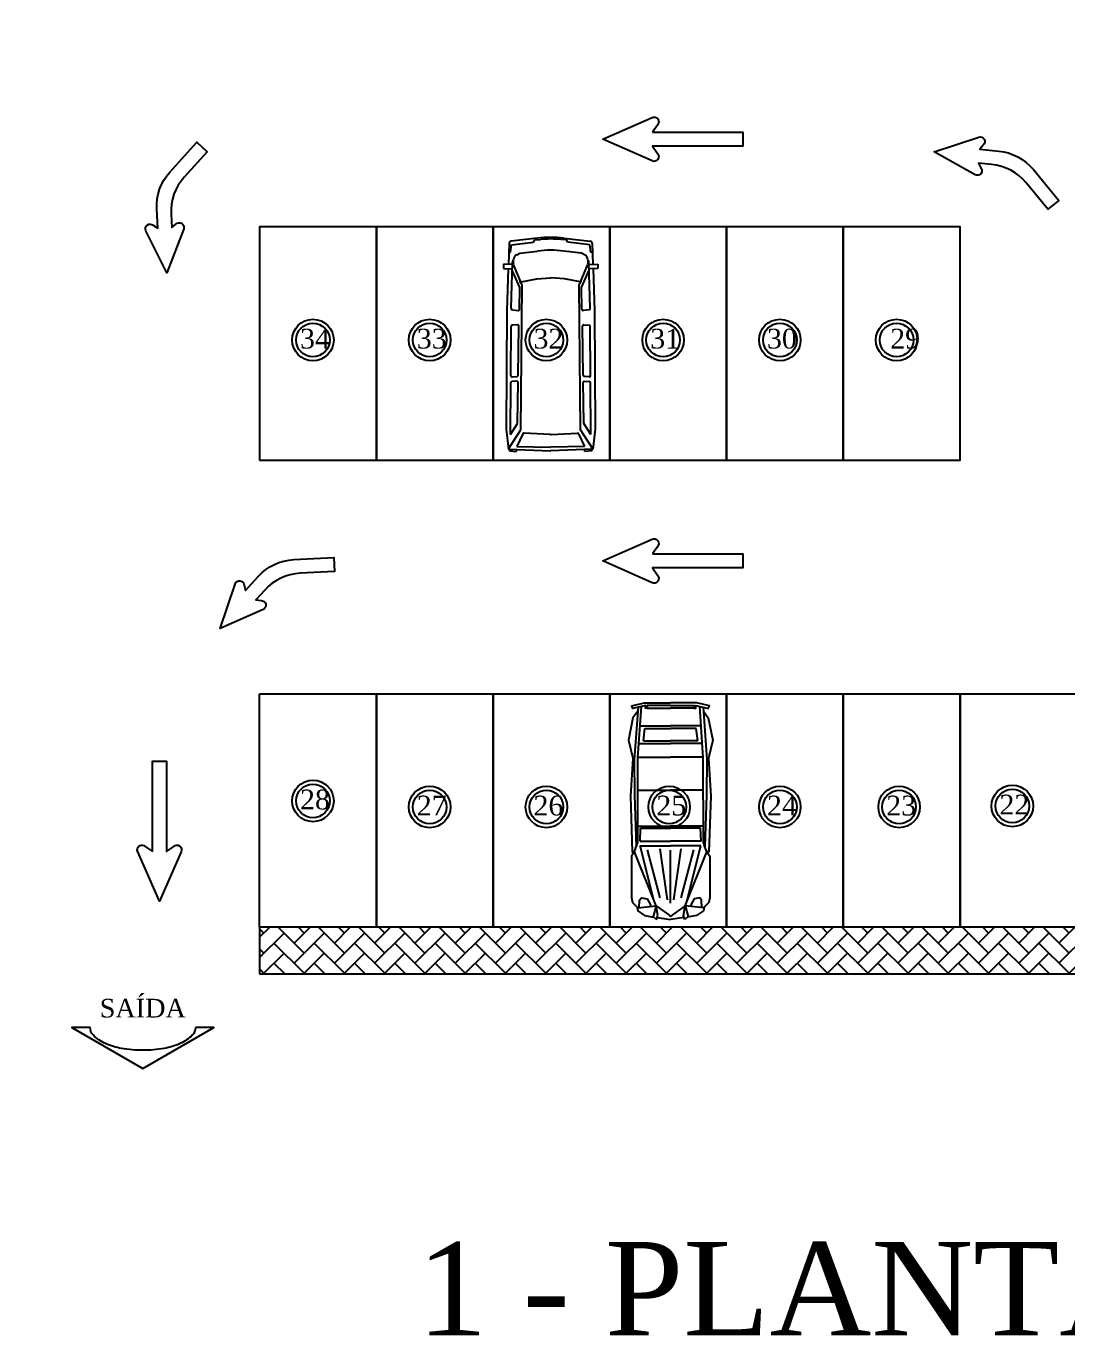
# Model space of a CAD drawing. Header units: millimetres. Extents: x 209.8 to 281.8, y 45 to 110.
# Drawn here: x 209.79 to 232.1, y 45.04 to 73.09 of the extents above; entities that cross this region are included whole.
import ezdxf

# ---------------------------------------------------------------- set-up
doc = ezdxf.new("R2010")
doc.units = ezdxf.units.MM
doc.header["$LTSCALE"] = 0.65
for name, color, linetype in [('cajones', 235, 'Continuous'), ('plazaacceso', 251, 'Continuous'), ('SIMBOL', 4, 'Continuous')]:
    doc.layers.add(name, color=color, linetype=linetype)
doc.styles.get("Standard").update_dxf_attribs({"font": 'times.ttf'})
pattern_1 = [(45, (0, 0), (4e-17, 0.4310523), [0.9144, -0.3048]), (135, (0.21553, 0.21553), (4e-17, 0.4310523), [0.9144, -0.3048])]

msp = doc.modelspace()

# ---------------------------------------------------------------- hatches: boundary and pattern name
at = {"layer": 'plazaacceso'}
h = msp.add_hatch(dxfattribs=at)
h.set_pattern_fill('AR-HBONE,_O', color=256, scale=0.003)
h.set_pattern_definition(pattern_1)
h.paths.add_polyline_path([(234.893, 79.137, -0.022677), (234.219, 79.791), (209.788, 79.791), (209.788, 78.791), (212.288, 78.791), (214.788, 78.791), (217.288, 78.791), (219.788, 78.791), (222.288, 78.791), (224.788, 78.791), (228.563, 78.791), (232.363, 78.791), (232.363, 73.791), (232.363, 72.241), (233.807, 72.241, -0.061615), (234.267, 74.15, -0.33541), (234.265, 77.165, 0.262157)])
h.paths.add_polyline_path([(232.327, 76.779), (233.298, 76.551), (233.211, 76.181), (232.24, 76.409)], flags=25)
h.paths.add_polyline_path([(232.768, 77.378), (233.674, 76.986), (233.523, 76.637), (232.617, 77.029)], flags=24)
h = msp.add_hatch(dxfattribs=at)
h.set_pattern_fill('AR-HBONE,_O', color=256, scale=0.003)
h.set_pattern_definition(pattern_1)
h.paths.add_polyline_path([(227.288, 53.791), (224.788, 53.791), (222.288, 53.791), (219.788, 53.791), (217.288, 53.791), (214.788, 53.791), (214.788, 52.791), (242.681, 52.791), (241.782, 53.791), (234.788, 53.791), (232.288, 53.791), (229.788, 53.791)])

# ---------------------------------------------------------------- linework, layer by layer
at = {"color": 0, "linetype": 'ByBlock'}
for p, q in [((220.74, 68.548), (220.175, 68.483)), ((220.18, 68.404), (220.654, 68.463)), ((220.654, 68.463), (220.681, 68.51)), ((220.681, 68.51), (220.804, 68.521)), ((221.36, 68.51), (221.237, 68.521)), ((221.301, 68.548), (221.866, 68.483)), ((221.387, 68.463), (221.36, 68.51)), ((221.861, 68.404), (221.387, 68.463)), ((220.13, 68.434), (220.116, 67.986)), ((220.119, 68.231), (220.159, 68.251)), ((220.159, 68.251), (220.18, 68.404)), ((220.297, 68.193), (220.36, 68.228)), ((220.36, 68.228), (220.738, 68.272)), ((221.681, 68.228), (221.303, 68.272)), ((221.744, 68.193), (221.681, 68.228)), ((221.882, 68.251), (221.861, 68.404)), ((221.922, 68.231), (221.882, 68.251)), ((221.911, 68.434), (221.925, 67.986)), ((220.01, 67.989), (220.007, 67.899)), ((220.007, 67.899), (220.182, 67.89)), ((220.22, 67.982), (220.01, 67.989)), ((220.113, 67.893), (220.085, 66.996)), ((220.177, 67.039), (220.2, 68.035)), ((220.218, 68.071), (220.221, 68.086)), ((220.407, 67.542), (220.227, 67.987)), ((221.634, 67.542), (221.814, 67.987)), ((221.823, 68.071), (221.82, 68.086)), ((221.821, 67.982), (222.031, 67.989)), ((221.864, 67.039), (221.841, 68.035)), ((222.034, 67.899), (221.859, 67.89)), ((221.928, 67.893), (221.956, 66.996)), ((222.031, 67.989), (222.034, 67.899)), ((220.359, 67.493), (220.196, 67.859)), ((220.354, 67.602), (220.721, 67.673)), ((220.721, 67.673), (221.025, 67.699)), ((221.32, 67.673), (221.016, 67.699)), ((221.687, 67.602), (221.32, 67.673)), ((221.682, 67.493), (221.845, 67.859)), ((220.354, 67.025), (220.359, 67.493)), ((220.384, 64.44), (220.407, 67.542)), ((221.657, 64.44), (221.634, 67.542)), ((221.687, 67.025), (221.682, 67.493)), ((220.085, 66.996), (220.065, 64.455)), ((220.2, 67.013), (220.325, 67)), ((221.841, 67.013), (221.716, 67)), ((221.956, 66.996), (221.976, 64.455)), ((220.168, 65.603), (220.175, 66.661)), ((220.315, 66.692), (220.199, 66.687)), ((220.327, 65.612), (220.342, 66.666)), ((221.714, 65.612), (221.699, 66.666)), ((221.726, 66.692), (221.842, 66.687)), ((221.873, 65.603), (221.866, 66.661)), ((220.161, 64.34), (220.167, 65.456)), ((220.299, 65.482), (220.193, 65.481)), ((220.196, 65.578), (220.304, 65.588)), ((220.313, 64.594), (220.325, 65.456)), ((221.728, 64.594), (221.716, 65.456)), ((221.845, 65.578), (221.737, 65.588)), ((221.742, 65.482), (221.848, 65.481)), ((221.88, 64.34), (221.873, 65.456)), ((220.161, 64.34), (220.309, 64.581)), ((221.88, 64.34), (221.732, 64.581)), ((220.065, 64.455), (220.116, 64.026)), ((220.12, 64.033), (220.384, 64.44)), ((220.423, 64.359), (220.297, 64.086)), ((221.012, 64.342), (220.447, 64.374)), ((221.029, 64.342), (221.594, 64.374)), ((221.618, 64.359), (221.744, 64.086)), ((221.921, 64.033), (221.657, 64.44)), ((221.976, 64.455), (221.924, 64.026)), ((220.116, 64.026), (221.015, 63.991)), ((220.136, 63.993), (220.131, 64.024)), ((220.136, 63.993), (220.287, 63.977)), ((220.287, 63.977), (220.296, 64.019)), ((220.297, 64.086), (221.017, 64.072)), ((221.744, 64.086), (221.024, 64.072)), ((221.924, 64.026), (221.026, 63.991)), ((221.754, 63.977), (221.745, 64.019)), ((221.905, 63.993), (221.754, 63.977)), ((221.905, 63.993), (221.91, 64.024)), ((222.889, 57.415), (222.964, 58.521)), ((223.09, 58.48), (223.589, 58.48)), ((224.087, 58.48), (223.589, 58.48)), ((224.289, 57.415), (224.214, 58.521)), ((222.935, 58.102), (223.589, 58.102)), ((224.242, 58.102), (223.589, 58.102)), ((223.007, 57.779), (223.039, 58.048)), ((223.007, 57.779), (223.589, 57.779)), ((223.039, 58.048), (223.589, 58.048)), ((224.138, 58.048), (223.589, 58.048)), ((224.171, 57.779), (223.589, 57.779)), ((224.171, 57.779), (224.138, 58.048)), ((222.91, 57.725), (223.589, 57.725)), ((224.268, 57.725), (223.589, 57.725)), ((222.886, 55.613), (222.889, 57.415)), ((222.889, 57.429), (223.589, 57.429)), ((224.288, 57.429), (223.589, 57.429)), ((224.292, 55.613), (224.289, 57.415)), ((222.887, 56.723), (223.589, 56.723)), ((224.29, 56.723), (223.589, 56.723)), ((222.886, 55.955), (223.589, 55.955)), ((222.937, 55.634), (222.946, 55.913)), ((222.946, 55.913), (223.589, 55.913)), ((224.291, 55.955), (223.589, 55.955)), ((224.232, 55.913), (223.589, 55.913)), ((224.241, 55.634), (224.232, 55.913)), ((222.855, 55.515), (222.886, 55.613)), ((222.937, 55.634), (223.589, 55.634)), ((224.241, 55.634), (223.589, 55.634)), ((224.323, 55.515), (224.292, 55.613)), ((222.816, 55.403), (222.855, 55.515)), ((223.278, 54.249), (222.816, 55.403)), ((222.937, 55.533), (223.589, 55.533)), ((223.231, 54.368), (222.937, 55.533)), ((223.363, 54.418), (223.091, 55.448)), ((223.52, 54.378), (223.363, 55.467)), ((224.24, 55.533), (223.589, 55.533)), ((223.589, 54.305), (223.589, 55.44)), ((223.658, 54.378), (223.814, 55.467)), ((223.814, 54.418), (224.087, 55.448)), ((223.899, 54.249), (224.362, 55.403)), ((223.947, 54.368), (224.24, 55.533)), ((224.362, 55.403), (224.323, 55.515)), ((223.278, 54.249), (223.215, 54.019)), ((223.313, 54.044), (223.278, 54.249)), ((223.865, 54.044), (223.899, 54.249)), ((223.899, 54.249), (223.963, 54.019)), ((223.215, 54.019), (223.285, 53.955)), ((223.285, 53.955), (223.313, 54.044)), ((223.298, 53.995), (223.589, 53.953)), ((223.88, 53.995), (223.589, 53.953)), ((223.892, 53.955), (223.865, 54.044)), ((223.963, 54.019), (223.892, 53.955))]:
    msp.add_line(p, q, dxfattribs=at)
for points in [[(223.198, 70.817), (225.135, 70.817), (225.135, 70.517), (223.198, 70.517), (223.305, 70.363, -0.846699), (223.191, 70.202), (222.135, 70.667), (223.191, 71.132, -0.846699), (223.305, 70.971)], [(230.187, 70.711, -0.8299), (230.282, 70.539), (230.209, 70.453), (230.615, 70.414, -0.198912), (231.358, 70.018), (231.903, 69.356), (231.671, 69.166), (231.206, 69.731, 0.198912), (230.463, 70.127), (230.18, 70.154), (230.235, 70.056, -0.8299), (230.109, 69.905), (229.233, 70.397)], [(212.353, 68.704, -0.8299), (212.509, 68.823), (212.605, 68.763), (212.584, 69.171, -0.198912), (212.867, 69.964), (213.441, 70.6), (213.664, 70.398), (213.173, 69.855, 0.198912), (212.89, 69.062), (212.904, 68.778), (212.993, 68.847, -0.8299), (213.161, 68.745), (212.803, 67.806)], [(223.198, 61.784), (225.135, 61.784), (225.135, 61.484), (223.198, 61.484), (223.305, 61.33, -0.846699), (223.191, 61.169), (222.135, 61.634), (223.191, 62.099, -0.846699), (223.305, 61.939)], [(214.263, 61.14, -0.8299), (214.458, 61.113), (214.483, 61.003), (214.758, 61.305, -0.198912), (215.519, 61.664), (216.375, 61.705), (216.389, 61.405), (215.658, 61.37, 0.198912), (214.896, 61.012), (214.705, 60.802), (214.817, 60.787, -0.8299), (214.862, 60.596), (213.944, 60.188)], [(212.493, 55.411), (212.493, 57.348), (212.793, 57.348), (212.793, 55.411), (212.948, 55.519, -0.846699), (213.108, 55.404), (212.643, 54.348), (212.178, 55.404, -0.846699), (212.339, 55.519)]]:
    msp.add_lwpolyline(points, format="xyb", close=True)
for points in [[(222.885, 58.414), (222.782, 58.277), (222.688, 57.796), (222.778, 57.409), (222.729, 56.6), (222.767, 55.403), (222.816, 55.403), (222.749, 55.309), (222.751, 54.424), (222.77, 54.318), (222.887, 54.202), (223.278, 54.249), (223.548, 54.057), (223.589, 54.023)], [(223.589, 58.54), (223.09, 58.54), (223.09, 58.48), (223.048, 58.48), (223.048, 58.541), (222.781, 58.476), (222.756, 58.528), (223.025, 58.596), (223.589, 58.596)], [(222.892, 58.503), (222.812, 57.384), (222.818, 56.616), (222.855, 55.515)], [(223.589, 58.54), (224.087, 58.54), (224.087, 58.48), (224.13, 58.48), (224.13, 58.541), (224.397, 58.476), (224.421, 58.528), (224.152, 58.596), (223.589, 58.596)], [(224.292, 58.414), (224.396, 58.277), (224.49, 57.796), (224.399, 57.409), (224.449, 56.6), (224.411, 55.403), (224.362, 55.403), (224.429, 55.309), (224.426, 54.424), (224.408, 54.318), (224.291, 54.202), (223.899, 54.249), (223.63, 54.057), (223.589, 54.023)], [(224.286, 58.503), (224.366, 57.384), (224.36, 56.616), (224.323, 55.515)], [(222.917, 54.206), (222.926, 54.367), (222.966, 54.416), (223.085, 54.395), (223.141, 54.297), (223.164, 54.235)], [(224.26, 54.206), (224.251, 54.367), (224.212, 54.416), (224.092, 54.395), (224.037, 54.297), (224.014, 54.235)], [(222.87, 54.218), (222.887, 54.143), (223.032, 54.043), (223.228, 54.007)], [(224.308, 54.218), (224.291, 54.143), (224.146, 54.043), (223.949, 54.007)]]:
    msp.add_lwpolyline(points, dxfattribs=at)
for centre, radius, start, end in [((220.181, 68.432), 0.0508, 96.5957, 178.1836), ((221.02, 66.126), 2.438, 83.4043, 96.5957), ((221.02, 66.092), 2.438, 84.9171, 95.0829), ((221.86, 68.432), 0.0508, 1.8164, 83.4043), ((220.371, 68.06), 0.152, 118.9839, 170.1077), ((221.02, 65.85), 2.438, 83.3562, 96.6438), ((221.67, 68.06), 0.152, 9.8923, 61.0161), ((220.276, 68.033), 0.0762, 151.494, 178.672), ((220.368, 68.045), 0.152, 170.1077, 202.0578), ((221.673, 68.045), 0.152, 337.9422, 9.8923), ((221.765, 68.033), 0.0762, 1.328, 28.506), ((220.202, 67.039), 0.0254, 179.6566, 263.9388), ((221.839, 67.039), 0.0254, 276.0612, 0.3434), ((220.328, 67.025), 0.0254, 263.9388, 359.3495), ((221.713, 67.025), 0.0254, 180.6505, 276.0612), ((220.2, 66.661), 0.0254, 92.4715, 179.6566), ((220.316, 66.666), 0.0254, 359.1971, 92.4715), ((221.725, 66.666), 0.0254, 87.5285, 180.8029), ((221.841, 66.661), 0.0254, 0.3434, 87.5285), ((220.193, 65.456), 0.0254, 90.5979, 179.6566), ((220.194, 65.603), 0.0254, 179.6566, 275.3048), ((220.299, 65.457), 0.0254, 359.1971, 90.5979), ((220.302, 65.613), 0.0254, 275.3048, 359.1971), ((221.739, 65.613), 0.0254, 180.8029, 264.6952), ((221.741, 65.457), 0.0254, 89.4021, 180.8029), ((221.847, 65.603), 0.0254, 264.6952, 0.3434), ((221.848, 65.456), 0.0254, 0.3434, 89.4021), ((220.287, 64.594), 0.0254, 328.3579, 359.1971), ((221.754, 64.594), 0.0254, 180.8029, 211.6421), ((220.446, 64.348), 0.0254, 86.7869, 155.1965), ((221.02, 64.494), 0.152, 266.7869, 273.2131), ((221.595, 64.348), 0.0254, 24.8035, 93.2131), ((221.02, 64.144), 0.152, 267.7943, 272.2057), ((221.02, 64.224), 0.152, 268.8622, 271.1378)]:
    msp.add_arc(centre, radius, start, end, dxfattribs=at)
at = {"layer": 'cajones'}
for p, q in [((214.788, 53.791), (214.788, 52.791)), ((214.788, 52.791), (242.681, 52.791))]:
    msp.add_line(p, q, dxfattribs=at)
for points in [[(214.788, 63.791), (217.288, 63.791), (217.288, 68.791), (214.788, 68.791)], [(217.288, 63.791), (219.788, 63.791), (219.788, 68.791), (217.288, 68.791)], [(219.788, 63.791), (222.288, 63.791), (222.288, 68.791), (219.788, 68.791)], [(222.288, 63.791), (224.788, 63.791), (224.788, 68.791), (222.288, 68.791)], [(224.788, 63.791), (227.288, 63.791), (227.288, 68.791), (224.788, 68.791)], [(227.288, 63.791), (229.788, 63.791), (229.788, 68.791), (227.288, 68.791)], [(214.788, 58.791), (217.288, 58.791), (217.288, 53.791), (214.788, 53.791)], [(217.288, 58.791), (219.788, 58.791), (219.788, 53.791), (217.288, 53.791)], [(219.788, 58.791), (222.288, 58.791), (222.288, 53.791), (219.788, 53.791)], [(222.288, 58.791), (224.788, 58.791), (224.788, 53.791), (222.288, 53.791)], [(224.788, 58.791), (227.288, 58.791), (227.288, 53.791), (224.788, 53.791)], [(227.288, 58.791), (229.788, 58.791), (229.788, 53.791), (227.288, 53.791)], [(229.788, 58.791), (232.288, 58.791), (232.288, 53.791), (229.788, 53.791)]]:
    msp.add_lwpolyline(points, close=True, dxfattribs=at)
for centre, radius in [((215.929, 66.366), 0.445), ((218.429, 66.366), 0.445), ((220.929, 66.366), 0.445), ((223.429, 66.366), 0.445), ((225.929, 66.366), 0.445), ((228.429, 66.366), 0.445), ((215.929, 66.366), 0.36), ((218.429, 66.366), 0.36), ((220.929, 66.366), 0.36), ((223.429, 66.366), 0.36), ((225.929, 66.366), 0.36), ((228.429, 66.366), 0.36), ((215.929, 56.495), 0.445), ((215.929, 56.495), 0.36), ((218.429, 56.366), 0.445), ((218.429, 56.366), 0.36), ((220.929, 56.366), 0.445), ((220.929, 56.366), 0.36), ((223.559, 56.366), 0.445), ((223.559, 56.366), 0.36), ((225.929, 56.366), 0.445), ((225.929, 56.366), 0.36), ((228.483, 56.366), 0.445), ((228.483, 56.366), 0.36), ((230.908, 56.387), 0.445), ((230.908, 56.387), 0.36)]:
    msp.add_circle(centre, radius, dxfattribs=at)
at = {"layer": 'SIMBOL', "color": 6}
msp.add_lwpolyline([(213.412, 51.642, -0.19307), (213.348, 51.482, -0.10009), (213.082, 51.297, -0.057886), (212.743, 51.194, -0.044425), (212.285, 51.154, -0.044425), (211.827, 51.194, -0.057886), (211.489, 51.297, -0.10009), (211.223, 51.482, -0.19307), (211.159, 51.642), (210.765, 51.642), (212.285, 50.764), (213.805, 51.642)], format="xyb", close=True, dxfattribs=at)

# ---------------------------------------------------------------- texts
for s, height, p in [('SAÍDA', 0.4, (211.362, 51.857)), ('1 - PLANTA BAIXA', 2, (218.156, 45.048))]:
    msp.add_text(s, height=height).set_placement(p)
at = {"layer": 'cajones'}
for s, p in [('34', (215.653, 66.184)), ('33', (218.153, 66.184)), ('32', (220.653, 66.184)), ('31', (223.153, 66.184)), ('30', (225.653, 66.184)), ('29', (228.292, 66.184)), ('28', (215.653, 56.313)), ('27', (218.153, 56.184)), ('26', (220.653, 56.184)), ('25', (223.283, 56.184)), ('24', (225.653, 56.184)), ('23', (228.207, 56.184)), ('22', (230.632, 56.205))]:
    msp.add_text(s, height=0.4239, dxfattribs=at).set_placement(p)

doc.saveas('drawing.dxf')
